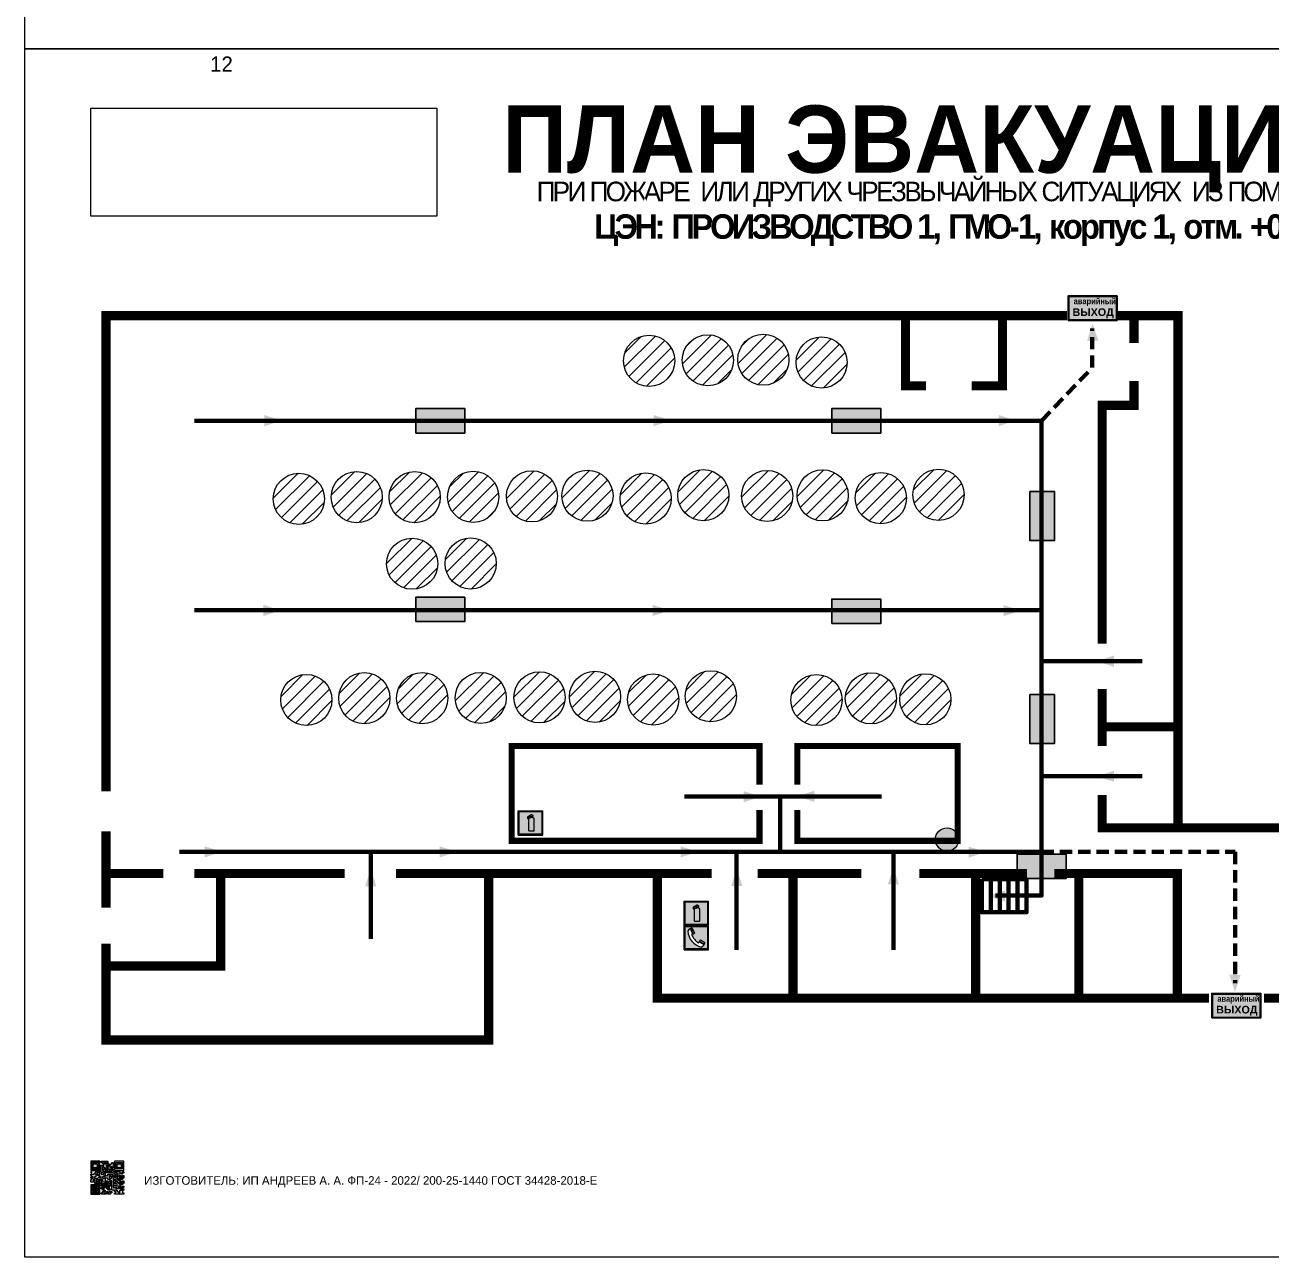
# Model space of a CAD drawing. Header units: millimetres. Extents: x 13810 to 67229, y 12374 to 21950.
# Drawn here: x 41318.5 to 41725.7, y 14154.9 to 14557.8 of the extents above; entities that cross this region are included whole.
import ezdxf

# ---------------------------------------------------------------- set-up
doc = ezdxf.new("R2010")
doc.units = ezdxf.units.MM
doc.linetypes.add('{ Wide Dash }', pattern=[12, 4, -2, 4, -2])
doc.layers.add('План_Штампы', color=7, linetype='Continuous')
doc.styles.add('обычный', font='arial.ttf')
picture_1 = doc.add_image_def('image1.jpg', size_in_pixel=(337, 105))

# ---------------------------------------------------------------- blocks, each defined once
blk = doc.blocks.new('A$C41C009D9')
at = {"true_color": 0xffffff}
blk.add_hatch(color=7, dxfattribs=at).paths.add_polyline_path([(0, 8), (-16, 8), (-16, 0), (0, 0)])
h = blk.add_hatch(color=126)
h.dxf.hatch_style = 1
h.paths.add_polyline_path([(-15.8, 7.8), (-15.8, 0.2), (-0.2, 0.2), (-0.2, 7.8)])
at = {"color": 126}
for points in [[(-16, 0), (0, 0), (0, 8), (-16, 8)], [(-16, 0), (0, 0), (0, 8), (-16, 8)], [(-15.8, 7.8), (-0.2, 7.8), (-0.2, 0.2), (-15.8, 0.2)]]:
    blk.add_lwpolyline(points, close=True, dxfattribs=at)
at = {"color": 7, "true_color": 0xffffff, "insert": (-15.8, 7.3), "char_height": 2.5, "width": 15.5999, "attachment_point": 1, "style": 'обычный'}
blk.add_mtext('\\pi1.6133;{\\fArial|b1|i0|c204|p34;\\H0.8x;\\W0.8;аварийный\\H1.25x;\\W1;\\P\\pi1.2327;ВЫХОД}', dxfattribs=at)
blk = doc.blocks.new('A$C7B4425F7')
at = {"true_color": 0xffffff}
blk.add_hatch(color=7, dxfattribs=at).paths.add_polyline_path([(0, 0), (-16, 0), (-16, -8), (0, -8)])
h = blk.add_hatch(color=126)
h.paths.add_polyline_path([(-0.2, -0.2), (-15.8, -0.2), (-15.8, -7.8), (-0.2, -7.8)])
h.paths.add_polyline_path([(-11.76, -2.03), (-11.76, -3.66), (-11.17, -3.66, -0.568275), (-11.17, -6.18), (-12.58, -6.18), (-12.58, -2.03)], flags=16)
h.paths.add_polyline_path([(-13.33, -4.12, -0.495768), (-13.59, -6.18), (-15.03, -6.18), (-15.03, -2.03), (-13.59, -2.03, -0.487973)], flags=16)
h.paths.add_polyline_path([(-10.25, -2.03), (-9.48, -2.03), (-9.48, -6.18), (-10.25, -6.18)], flags=16)
h.paths.add_polyline_path([(-13.84, -3.69), (-14.24, -3.69), (-14.24, -3.03), (-13.9, -3.03, -0.692621)], flags=0)
h.paths.add_polyline_path([(-9.15, -2.03), (-8.4, -2.03), (-8.04, -3.07), (-7.68, -2.03), (-6.93, -2.03), (-7.64, -4.1), (-6.93, -6.18), (-7.68, -6.18), (-8.04, -5.14), (-8.4, -6.18), (-9.15, -6.18), (-8.44, -4.1)], flags=16)
h.paths.add_polyline_path([(-11.76, -4.46), (-11.42, -4.46, -0.692621), (-11.36, -5.12), (-11.76, -5.12)], flags=0)
h.paths.add_polyline_path([(-13.9, -5.2), (-14.24, -5.2), (-14.24, -4.55), (-13.84, -4.55, -0.708038)], flags=0)
edge = h.paths.add_edge_path(flags=16)
edge.add_ellipse((-5.51, -4.08), major_axis=(0, 2.05), ratio=0.586184, start_angle=0, end_angle=360)
edge = h.paths.add_edge_path(flags=0)
edge.add_ellipse((-5.51, -4.08), major_axis=(0, 1.14), ratio=0.454828, start_angle=0, end_angle=360)
h.paths.add_polyline_path([(-4.13, -4.96, 0.377264), (-3.48, -4.52, 0.0555), (-3.16, -2.03), (-1.66, -2.03), (-1.66, -4.96), (-0.96, -4.96), (-0.96, -7.01), (-1.75, -7.01), (-1.75, -6.18), (-3.3, -6.18), (-3.3, -7.02), (-4.13, -7.02)], flags=16)
h.paths.add_polyline_path([(-2.73, -2.91), (-2.28, -2.91), (-2.28, -4.96), (-3.05, -4.96, 0.079136)], flags=0)
at = {"color": 126}
blk.add_lwpolyline([(-16, -8), (0, -8), (0, 0), (-16, 0)], close=True, dxfattribs=at)
blk = doc.blocks.new('A$C32E8229D')
at = {"true_color": 0xffffff}
blk.add_hatch(color=7, dxfattribs=at).paths.add_polyline_path([(0, 0), (0, -8), (16, -8), (16, 0)])
h = blk.add_hatch(color=126)
h.paths.add_polyline_path([(0.2, -0.2), (15.8, -0.2), (15.8, -7.8), (0.2, -7.8)])
h.paths.add_polyline_path([(13.49, -2.05), (12.08, -2.05), (11.37, -2.63, 0.162397), (11.29, -2.84), (11.29, -3.63), (10.35, -3.63), (10.35, -4.05), (11.68, -4.05), (11.68, -3.48), (12.26, -4.28), (11.29, -5.1), (11.29, -6.78), (11.85, -6.78), (11.85, -5.44), (12.8, -4.64), (12.8, -5.94), (14.46, -5.94), (14.46, -5.39), (13.45, -5.39), (13.45, -3.97), (12.46, -2.59), (13.15, -2.59), (13.69, -3.34), (14.18, -3)], flags=16)
h.paths.add_polyline_path([(10.74, -1.82, 1), (11.8, -1.82, 1)], flags=16)
h.paths.add_polyline_path([(9.39, -3.59), (5.99, -3.59), (6.56, -3.03), (5.91, -3.03), (5.1, -3.83), (5.91, -4.64), (6.56, -4.64), (5.99, -4.09), (9.39, -4.09)], flags=16)
h.paths.add_polyline_path([(4.29, -1.08), (1.72, -1.08), (1.72, -6.6), (4.29, -6.6)], flags=16)
at = {"color": 126}
blk.add_lwpolyline([(16, -8), (0, -8), (0, 0), (16, 0)], close=True, dxfattribs=at)
blk = doc.blocks.new('A$C456E1F9C')
at = {"lineweight": 5}
h = blk.add_hatch(color=242, dxfattribs=at)
h.paths.add_polyline_path([(0.51, -1.47), (0.51, -13.26), (12.29, -13.26), (12.29, -1.47)])
h.paths.add_polyline_path([(5.42, -4.95, -0.254479), (4.78, -5.4), (3.52, -2.53, -0.209735), (4.23, -2.4)], flags=16)
h.paths.add_polyline_path([(8.53, -8.6), (10.87, -10.17), (10.54, -10.76), (8.03, -9.13, -0.192251)], flags=16)
h.paths.add_polyline_path([(4.61, -5.49, 0.005518), (3.87, -5.72, 0.128647), (7.49, -10.01, 0.00809), (7.83, -9.33), (10.47, -10.97, -0.16736), (8.99, -12.25, -0.327862), (1.95, -3.95, -0.166952), (3.36, -2.62)], flags=16)
at = {"color": 242, "lineweight": 5}
for p, q in [((0, -13.77), (0, -0.97)), ((12.8, -0.97), (0, -0.97)), ((4.61, -5.49), (3.36, -2.62)), ((3.52, -2.53), (4.78, -5.4)), ((4.23, -2.4), (5.42, -4.95)), ((12.8, -13.77), (12.8, -0.97)), ((7.83, -9.33), (10.47, -10.97)), ((8.03, -9.13), (10.54, -10.76)), ((10.81, -10.12), (8.53, -8.6)), ((10.54, -10.76), (10.8, -10.3)), ((10.8, -10.3), (10.81, -10.12)), ((0, -13.77), (12.8, -13.77))]:
    blk.add_line(p, q, dxfattribs=at)
blk.add_lwpolyline([(0.51, -1.47), (12.29, -1.47), (12.29, -13.26), (0.51, -13.26)], close=True, dxfattribs=at)
for centre, radius, start, end in [((4.59, -5.34), 2.99, 114.28453, 152.19739), ((11.12, -3.31), 9.19, 183.99153, 256.60086), ((4.02, -3.27), 0.891, 76.32839, 123.70924), ((14.98, -39.1), 35.17, 107.14873, 108.41345), ((13.86, -0.94), 11.08, 205.55365, 234.87622), ((4.68, -4.59), 0.824, 276.9621, 334.07228), ((-13.31, 0.8), 23.44, 332.54871, 334.40268), ((8.94, -9.5), 0.989, 114.40924, 157.93883), ((7.87, -9.46), 3, 291.92908, 329.9329)]:
    blk.add_arc(centre, radius, start, end, dxfattribs=at)
blk = doc.blocks.new('A$C3AD82952')
at = {"true_color": 0xf5f5ff}
h = blk.add_hatch(color=7, dxfattribs=at)
h.dxf.hatch_style = 1
h.paths.add_polyline_path([(8.21, 8.73, 0.414214), (7.89, 9.05), (7.22, 9.05), (7.22, 9.92), (7.59, 9.92, 1), (7.57, 10.36), (7.22, 10.36), (7.22, 10.6), (6.43, 10.6), (6.43, 10.36), (6.01, 10.36), (4.74, 9.59), (4.74, 8.69), (4.98, 8.73), (4.98, 9.26), (6.12, 9.91), (6.43, 9.91), (6.43, 9.05), (5.76, 9.05, 0.414214), (5.44, 8.73), (5.44, 2.2), (8.21, 2.2)], flags=0)
h.paths.add_polyline_path([(12.8, 12.8), (0, 12.8), (0, 0), (12.8, 0)])
h.paths.add_polyline_path([(0.51, 12.29), (12.29, 12.29), (12.29, 0.51), (0.51, 0.51)], flags=16)
h.paths.add_polyline_path([(4.74, 9.59), (6.01, 10.36), (6.43, 10.36), (6.43, 10.6), (7.22, 10.6), (7.22, 10.36), (7.59, 10.36, -0.94586), (7.59, 9.92), (7.22, 9.92), (7.22, 9.05), (7.89, 9.05, -0.414214), (8.21, 8.73), (8.21, 2.2), (5.44, 2.2), (5.44, 8.73, -0.414214), (5.76, 9.05), (6.43, 9.05), (6.43, 9.91), (6.12, 9.91), (4.98, 9.26), (4.98, 8.73), (4.74, 8.69)], flags=0)
h = blk.add_hatch(color=242)
h.dxf.hatch_style = 1
h.paths.add_polyline_path([(12.29, 12.29), (0.51, 12.29), (0.51, 0.51), (12.29, 0.51)])
h.paths.add_polyline_path([(4.74, 8.69), (4.74, 9.59), (6.01, 10.36), (6.43, 10.36), (6.43, 10.6), (7.22, 10.6), (7.22, 10.36), (7.59, 10.36, -0.94586), (7.59, 9.92), (7.22, 9.92), (7.22, 9.05), (7.89, 9.05, -0.414214), (8.21, 8.73), (8.21, 2.2), (5.44, 2.2), (5.44, 8.73, -0.414214), (5.76, 9.05), (6.43, 9.05), (6.43, 9.91), (6.12, 9.91), (4.98, 9.26), (4.98, 8.73)], flags=16)
h = blk.add_hatch(color=7, dxfattribs=at)
h.dxf.hatch_style = 1
h.paths.add_polyline_path([(8.21, 8.73, 0.414214), (7.89, 9.05), (7.22, 9.05), (7.22, 9.92), (7.59, 9.92, 1), (7.57, 10.36), (7.22, 10.36), (7.22, 10.6), (6.43, 10.6), (6.43, 10.36), (6.01, 10.36), (4.74, 9.59), (4.74, 8.69), (4.98, 8.73), (4.98, 9.26), (6.12, 9.91), (6.43, 9.91), (6.43, 9.05), (5.76, 9.05, 0.414214), (5.44, 8.73), (5.44, 2.2), (8.21, 2.2)])
at = {"color": 242, "lineweight": 5}
for p, q in [((0, 0), (0, 12.8)), ((0, 12.8), (12.8, 12.8)), ((6.01, 10.36), (4.74, 9.59)), ((4.74, 9.59), (4.74, 8.69)), ((4.74, 8.69), (4.98, 8.73)), ((4.98, 9.26), (6.12, 9.91)), ((4.98, 8.73), (4.98, 9.26)), ((5.44, 2.2), (5.44, 8.73)), ((5.76, 9.05), (6.43, 9.05)), ((6.01, 10.36), (6.43, 10.36)), ((6.12, 9.91), (6.43, 9.91)), ((7.22, 10.6), (6.43, 10.6)), ((6.43, 10.6), (6.43, 10.36)), ((6.43, 9.91), (6.43, 9.05)), ((7.22, 10.36), (7.22, 10.6)), ((7.59, 10.36), (7.22, 10.36)), ((7.22, 9.05), (7.22, 9.92)), ((7.59, 9.92), (7.22, 9.92)), ((7.89, 9.05), (7.22, 9.05)), ((8.21, 2.2), (8.21, 8.73)), ((12.8, 0), (12.8, 12.8)), ((0, 0), (12.8, 0)), ((5.44, 2.2), (8.21, 2.2))]:
    blk.add_line(p, q, dxfattribs=at)
blk.add_lwpolyline([(0.51, 12.29), (12.29, 12.29), (12.29, 0.51), (0.51, 0.51)], close=True, dxfattribs=at)
for centre, radius, start, end in [((5.76, 8.73), 0.32, 90, 180), ((7.58, 10.14), 0.223, 273.18746, 86.81254), ((7.89, 8.73), 0.32, 0, 90)]:
    blk.add_arc(centre, radius, start, end, dxfattribs=at)
blk = doc.blocks.new('QR')
at = {"lineweight": 0}
h = blk.add_hatch(color=256, dxfattribs=at)
h.dxf.hatch_style = 1
h.paths.add_polyline_path([(9241.16, 2687.38), (9242.01, 2687.38), (9242.01, 2687.83), (9241.59, 2687.83), (9241.59, 2688.68), (9239.45, 2688.68), (9239.45, 2688.25), (9239.86, 2688.25), (9239.86, 2687.83), (9240.29, 2687.83), (9240.29, 2688.25), (9241.16, 2688.25), (9241.16, 2687.83), (9240.29, 2687.83), (9240.29, 2687.38), (9239.45, 2687.38), (9239.45, 2685.22), (9238.57, 2685.22), (9238.57, 2684.8), (9239.02, 2684.8), (9239.02, 2684.37), (9238.13, 2684.37), (9238.13, 2683.92), (9239.02, 2683.92), (9239.02, 2683.5), (9239.44, 2683.5), (9239.44, 2682.64), (9239.87, 2682.64), (9239.87, 2682.18), (9239.44, 2682.18), (9239.44, 2682.64), (9238.13, 2682.64), (9238.13, 2681.76), (9237.71, 2681.76), (9237.71, 2682.64), (9238.13, 2682.64), (9238.13, 2683.07), (9237.27, 2683.07), (9237.27, 2683.51), (9237.71, 2683.51), (9237.71, 2684.37), (9238.13, 2684.37), (9238.13, 2685.22), (9237.71, 2685.22), (9237.71, 2684.8), (9237.28, 2684.8), (9237.28, 2684.38), (9235.98, 2684.38), (9235.98, 2683.92), (9236.4, 2683.92), (9236.4, 2683.49), (9236.84, 2683.49), (9236.84, 2683.07), (9236.4, 2683.07), (9236.4, 2682.64), (9235.98, 2682.64), (9235.98, 2681.76), (9237.29, 2681.76), (9237.29, 2681.33), (9239.43, 2681.33), (9239.43, 2681.76), (9240.74, 2681.76), (9240.74, 2683.05), (9239.87, 2683.05), (9239.87, 2683.5), (9240.29, 2683.5), (9240.29, 2683.91), (9240.74, 2683.91), (9240.74, 2684.81), (9240.29, 2684.81), (9240.29, 2684.79), (9240.29, 2684.37), (9239.45, 2684.37), (9239.45, 2684.8), (9239.87, 2684.8), (9239.87, 2685.21), (9240.74, 2685.21), (9240.74, 2686.1), (9240.29, 2686.1), (9240.29, 2685.64), (9239.86, 2685.64), (9239.86, 2686.95), (9240.29, 2686.95), (9240.29, 2686.52), (9240.74, 2686.52), (9240.74, 2686.1), (9241.16, 2686.1), (9241.16, 2686.53), (9241.59, 2686.53), (9241.59, 2686.1), (9242.02, 2686.1), (9242.02, 2685.21), (9241.59, 2685.21), (9241.59, 2686.1), (9241.16, 2686.1), (9241.16, 2685.21), (9240.74, 2685.21), (9240.74, 2684.81), (9242.89, 2684.81), (9242.89, 2685.22), (9242.47, 2685.22), (9242.47, 2686.11), (9242.89, 2686.11), (9242.89, 2686.52), (9242.46, 2686.52), (9242.46, 2686.95), (9242.89, 2686.95), (9242.89, 2686.52), (9243.32, 2686.52), (9243.32, 2688.26), (9242.9, 2688.26), (9242.9, 2687.83), (9242.47, 2687.83), (9242.47, 2687.38), (9242.01, 2687.38), (9242.01, 2686.94), (9241.16, 2686.94)])
h.paths.add_polyline_path([(9239.02, 2682.18), (9239.02, 2681.76), (9238.54, 2681.76), (9238.54, 2682.18)], flags=16)
h.paths.add_polyline_path([(9237.27, 2682.65), (9237.27, 2682.19), (9236.83, 2682.19), (9236.83, 2682.65)], flags=16)
h = blk.add_hatch(color=256, dxfattribs=at)
h.dxf.hatch_style = 1
h.paths.add_polyline_path([(9238.15, 2687.83), (9236.83, 2687.83), (9236.83, 2686.52), (9238.15, 2686.52)], flags=0)
h.paths.add_polyline_path([(9239.01, 2685.65), (9239.01, 2688.68), (9235.98, 2688.68), (9235.98, 2685.65)])
h.paths.add_polyline_path([(9236.41, 2686.1), (9236.41, 2688.26), (9238.56, 2688.26), (9238.56, 2686.1)], flags=16)
h.paths.add_polyline_path([(9236.83, 2686.52), (9236.83, 2687.83), (9238.15, 2687.83), (9238.15, 2686.52)], flags=0)
h = blk.add_hatch(color=256, dxfattribs=at)
h.dxf.hatch_style = 1
h.paths.add_polyline_path([(9238.15, 2686.52), (9238.15, 2687.83), (9236.83, 2687.83), (9236.83, 2686.52)])
h.paths.add_polyline_path([(9245.91, 2686.52), (9245.91, 2687.83), (9244.59, 2687.83), (9244.59, 2686.52)], flags=0)
h.paths.add_polyline_path([(9246.77, 2685.65), (9246.77, 2688.68), (9243.74, 2688.68), (9243.74, 2685.65)])
h.paths.add_polyline_path([(9244.17, 2686.1), (9244.17, 2688.26), (9246.32, 2688.26), (9246.32, 2686.1)], flags=16)
h.paths.add_polyline_path([(9244.59, 2686.52), (9244.59, 2687.83), (9245.91, 2687.83), (9245.91, 2686.52)], flags=0)
h = blk.add_hatch(color=256, dxfattribs=at)
h.dxf.hatch_style = 1
h.paths.add_polyline_path([(9240.75, 2681.76), (9240.75, 2681.35), (9241.17, 2681.35), (9241.17, 2681.76)])
h.paths.add_polyline_path([(9241.6, 2682.18), (9241.17, 2682.18), (9241.17, 2681.76), (9241.6, 2681.76)])
h.paths.add_polyline_path([(9242.47, 2681.34), (9242.47, 2682.19), (9242.02, 2682.19), (9242.02, 2681.76), (9241.6, 2681.76), (9241.6, 2681.34)])
h.paths.add_polyline_path([(9239.87, 2678.3), (9239.44, 2678.3), (9239.44, 2677.89), (9241.17, 2677.89), (9241.17, 2678.3), (9240.28, 2678.3), (9240.28, 2678.73), (9239.87, 2678.73)])
h.paths.add_polyline_path([(9240.75, 2678.73), (9240.75, 2679.19), (9240.28, 2679.19), (9240.28, 2678.73)])
h.paths.add_polyline_path([(9241.6, 2678.73), (9241.17, 2678.73), (9241.17, 2678.3), (9241.6, 2678.3)])
h.paths.add_polyline_path([(9242.02, 2678.3), (9241.6, 2678.3), (9241.6, 2677.89), (9242.48, 2677.89), (9242.48, 2678.31), (9242.9, 2678.31), (9242.9, 2678.73), (9242.02, 2678.73)])
h.paths.add_polyline_path([(9246.36, 2684.37), (9246.36, 2684.79), (9245.93, 2684.79), (9245.93, 2684.37)])
h.paths.add_polyline_path([(9246.78, 2685.2), (9246.36, 2685.2), (9246.36, 2684.79), (9246.78, 2684.79)])
h.paths.add_polyline_path([(9245.91, 2687.83), (9244.59, 2687.83), (9244.59, 2686.52), (9245.91, 2686.52)])
h = blk.add_hatch(color=256, dxfattribs=at)
h.dxf.hatch_style = 1
h.paths.add_polyline_path([(9243.32, 2686.11), (9242.89, 2686.11), (9242.89, 2685.64), (9243.32, 2685.64)])
h.paths.add_polyline_path([(9239.02, 2683.07), (9239.02, 2683.5), (9238.56, 2683.5), (9238.56, 2683.07)])
h.paths.add_polyline_path([(9236.4, 2684.8), (9236.4, 2685.22), (9235.98, 2685.22), (9235.98, 2684.8)])
h.paths.add_polyline_path([(9236.4, 2683.07), (9236.4, 2683.49), (9235.98, 2683.49), (9235.98, 2683.07)])
h = blk.add_hatch(color=256, dxfattribs=at)
h.dxf.hatch_style = 1
h.paths.add_polyline_path([(9243.32, 2682.64), (9243.32, 2683.07), (9244.62, 2683.07), (9244.62, 2684.37), (9243.74, 2684.37), (9243.74, 2684.8), (9244.62, 2684.8), (9244.62, 2684.37), (9245.48, 2684.37), (9245.48, 2685.22), (9243.32, 2685.22), (9243.32, 2683.5), (9242.89, 2683.5), (9242.89, 2683.06), (9242.01, 2683.06), (9242.01, 2683.91), (9242.47, 2683.91), (9242.47, 2683.5), (9242.89, 2683.5), (9242.89, 2684.38), (9241.59, 2684.38), (9241.59, 2683.91), (9240.74, 2683.91), (9240.74, 2683.05), (9241.59, 2683.05), (9241.59, 2682.64), (9242.47, 2682.64), (9242.47, 2682.19), (9242.91, 2682.19), (9242.91, 2681.34), (9242.48, 2681.34), (9242.48, 2680.91), (9242.91, 2680.91), (9242.91, 2679.17), (9243.75, 2679.17), (9243.75, 2678.73), (9244.2, 2678.73), (9244.2, 2678.3), (9243.75, 2678.3), (9243.75, 2677.88), (9246.78, 2677.88), (9246.78, 2678.3), (9246.35, 2678.3), (9246.35, 2679.19), (9245.48, 2679.19), (9245.48, 2678.31), (9245.05, 2678.31), (9245.05, 2678.73), (9244.62, 2678.73), (9244.62, 2679.19), (9244.2, 2679.19), (9244.2, 2679.61), (9245.05, 2679.61), (9245.05, 2680.46), (9245.48, 2680.46), (9245.48, 2681.34), (9245.04, 2681.34), (9245.04, 2681.76), (9244.63, 2681.76), (9244.63, 2682.19), (9244.21, 2682.19), (9244.21, 2681.76), (9243.32, 2681.76), (9243.32, 2682.19), (9244.21, 2682.19), (9244.21, 2682.64)])
h.paths.add_polyline_path([(9243.75, 2683.49), (9243.75, 2683.92), (9244.21, 2683.92), (9244.21, 2683.49)], flags=16)
h.paths.add_polyline_path([(9243.32, 2681.34), (9244.63, 2681.34), (9244.63, 2680.04), (9243.32, 2680.04)], flags=16)
h.paths.add_polyline_path([(9243.76, 2680.89), (9244.18, 2680.89), (9244.18, 2680.48), (9243.76, 2680.48)], flags=0)
h = blk.add_hatch(color=256, dxfattribs=at)
h.dxf.hatch_style = 1
h.paths.add_polyline_path([(9246.36, 2683.07), (9246.78, 2683.07), (9246.78, 2683.92), (9246.36, 2683.92), (9246.36, 2683.49), (9245.92, 2683.49), (9245.92, 2683.92), (9245.06, 2683.92), (9245.06, 2683.49), (9245.48, 2683.49), (9245.48, 2683.07), (9244.62, 2683.07), (9244.62, 2682.65), (9245.05, 2682.65), (9245.05, 2682.18), (9245.48, 2682.18), (9245.48, 2682.65), (9246.36, 2682.65)])
h.paths.add_polyline_path([(9246.78, 2682.18), (9246.36, 2682.18), (9246.36, 2681.75), (9245.92, 2681.75), (9245.92, 2682.18), (9245.48, 2682.18), (9245.48, 2681.34), (9245.48, 2681.34), (9245.94, 2681.34), (9245.94, 2680.91), (9246.36, 2680.91), (9246.36, 2681.34), (9246.78, 2681.34)])
h = blk.add_hatch(color=256, dxfattribs=at)
h.dxf.hatch_style = 1
h.paths.add_polyline_path([(9235.98, 2680.9), (9235.98, 2677.86), (9239.02, 2677.86), (9239.02, 2680.9)])
h.paths.add_polyline_path([(9238.57, 2680.48), (9238.57, 2678.32), (9236.41, 2678.32), (9236.41, 2680.48)], flags=16)
h.paths.add_polyline_path([(9238.15, 2680.05), (9238.15, 2678.74), (9236.83, 2678.74), (9236.83, 2680.05)], flags=0)
h = blk.add_hatch(color=256, dxfattribs=at)
h.dxf.hatch_style = 1
h.paths.add_polyline_path([(9238.15, 2680.05), (9236.83, 2680.05), (9236.83, 2678.74), (9238.15, 2678.74)])
h = blk.add_hatch(color=256, dxfattribs=at)
h.dxf.hatch_style = 1
h.paths.add_polyline_path([(9242.02, 2680.46), (9242.48, 2680.46), (9242.48, 2680.91), (9241.58, 2680.91), (9241.58, 2681.35), (9241.17, 2681.35), (9241.17, 2680.91), (9240.75, 2680.91), (9240.75, 2681.33), (9239.43, 2681.33), (9239.43, 2680.46), (9239.86, 2680.46), (9239.86, 2680.92), (9240.3, 2680.92), (9240.3, 2680.46), (9239.86, 2680.46), (9239.86, 2680.04), (9239.44, 2680.04), (9239.44, 2679.62), (9239.86, 2679.62), (9239.86, 2679.19), (9240.29, 2679.19), (9240.29, 2680.03), (9241.18, 2680.03), (9241.18, 2680.47), (9241.6, 2680.47), (9241.6, 2680.03), (9241.18, 2680.03), (9241.18, 2679.61), (9241.6, 2679.61), (9241.6, 2679.19), (9242.47, 2679.19), (9242.47, 2679.6), (9242.02, 2679.6)])
h = blk.add_hatch(color=256, dxfattribs=at)
h.dxf.hatch_style = 1
h.paths.add_polyline_path([(9244.18, 2680.48), (9244.18, 2680.89), (9243.76, 2680.89), (9243.76, 2680.48)])
h = blk.add_hatch(color=256, dxfattribs=at)
h.dxf.hatch_style = 1
h.paths.add_polyline_path([(9245.93, 2680.04), (9245.93, 2680.46), (9245.48, 2680.46), (9245.48, 2679.62), (9246.35, 2679.62), (9246.35, 2680.04)])
h.paths.add_polyline_path([(9246.78, 2680.04), (9246.78, 2680.46), (9246.35, 2680.46), (9246.35, 2680.04)])
h.paths.add_polyline_path([(9246.78, 2679.18), (9246.78, 2679.62), (9246.35, 2679.62), (9246.35, 2679.18)])
for points in [[(9237.71, 2685.22), (9238.13, 2685.22), (9238.13, 2684.37), (9237.71, 2684.37), (9237.71, 2683.51), (9237.27, 2683.51), (9237.27, 2683.07), (9238.13, 2683.07), (9238.13, 2682.64), (9237.71, 2682.64), (9237.71, 2681.76), (9238.13, 2681.76), (9238.13, 2682.64), (9239.44, 2682.64), (9239.44, 2683.5), (9239.02, 2683.5), (9239.02, 2683.07), (9238.56, 2683.07), (9238.56, 2683.5), (9239.02, 2683.5), (9239.02, 2683.92), (9238.13, 2683.92), (9238.13, 2684.37), (9239.02, 2684.37), (9239.02, 2684.8), (9238.57, 2684.8), (9238.57, 2685.22), (9239.45, 2685.22), (9239.45, 2687.38), (9240.29, 2687.38), (9240.29, 2687.83), (9239.86, 2687.83), (9239.86, 2688.25), (9239.45, 2688.25), (9239.45, 2688.68), (9241.59, 2688.68), (9241.59, 2687.83), (9242.01, 2687.83), (9242.01, 2687.38), (9242.47, 2687.38), (9242.47, 2687.83), (9242.9, 2687.83), (9242.9, 2688.26), (9243.32, 2688.26), (9243.32, 2686.52), (9242.89, 2686.52), (9242.89, 2686.11), (9243.32, 2686.11), (9243.32, 2685.64), (9242.89, 2685.64), (9242.89, 2686.11), (9242.47, 2686.11), (9242.47, 2685.22), (9242.89, 2685.22), (9242.89, 2684.81), (9240.74, 2684.81), (9240.74, 2683.91), (9241.59, 2683.91), (9241.59, 2684.38), (9242.89, 2684.38), (9242.89, 2683.5), (9242.47, 2683.5), (9242.47, 2683.91), (9242.01, 2683.91), (9242.01, 2683.06), (9242.89, 2683.06), (9242.89, 2683.5), (9243.32, 2683.5), (9243.32, 2685.22), (9245.48, 2685.22), (9245.48, 2684.37), (9244.62, 2684.37), (9244.62, 2683.07), (9245.48, 2683.07), (9245.48, 2683.49), (9245.06, 2683.49), (9245.06, 2683.92), (9245.92, 2683.92), (9245.92, 2683.49), (9246.36, 2683.49), (9246.36, 2683.92), (9246.78, 2683.92), (9246.78, 2683.07), (9246.36, 2683.07), (9246.36, 2682.65), (9245.48, 2682.65), (9245.48, 2682.18), (9245.92, 2682.18), (9245.92, 2681.75), (9246.36, 2681.75), (9246.36, 2682.18), (9246.78, 2682.18), (9246.78, 2681.34), (9246.36, 2681.34), (9246.36, 2680.91), (9245.94, 2680.91), (9245.94, 2681.34), (9245.48, 2681.34), (9245.48, 2680.46), (9245.93, 2680.46), (9245.93, 2680.04), (9246.35, 2680.04), (9246.35, 2680.46), (9246.78, 2680.46), (9246.78, 2680.04), (9246.78, 2680.04), (9246.35, 2680.04), (9246.35, 2679.62), (9246.78, 2679.62), (9246.78, 2679.18), (9246.35, 2679.18), (9246.35, 2678.3), (9246.78, 2678.3), (9246.78, 2677.88), (9243.75, 2677.88), (9243.75, 2678.3), (9244.2, 2678.3), (9244.2, 2678.73), (9243.75, 2678.73), (9243.75, 2679.17), (9242.91, 2679.17), (9242.91, 2680.91), (9242.48, 2680.91), (9242.48, 2680.46), (9242.02, 2680.46), (9242.02, 2679.6), (9242.47, 2679.6), (9242.47, 2679.19), (9241.6, 2679.19), (9241.6, 2679.61), (9241.18, 2679.61), (9241.18, 2680.03), (9240.29, 2680.03), (9240.29, 2679.19), (9240.75, 2679.19), (9240.75, 2678.73), (9240.28, 2678.73), (9240.28, 2678.3), (9241.17, 2678.3), (9241.17, 2678.73), (9241.6, 2678.73), (9241.6, 2678.3), (9242.02, 2678.3), (9242.02, 2678.73), (9242.9, 2678.73), (9242.9, 2678.31), (9242.48, 2678.31), (9242.48, 2677.89), (9241.6, 2677.89), (9241.6, 2678.3), (9241.17, 2678.3), (9241.17, 2677.89), (9239.44, 2677.89), (9239.44, 2678.3), (9239.87, 2678.3), (9239.87, 2678.73), (9240.28, 2678.73), (9240.28, 2679.19), (9240.29, 2679.19), (9239.86, 2679.19), (9239.86, 2679.62), (9239.44, 2679.62), (9239.44, 2680.04), (9239.86, 2680.04), (9239.86, 2680.46), (9239.43, 2680.46), (9239.43, 2681.33), (9237.29, 2681.33), (9237.29, 2681.76), (9235.98, 2681.76), (9235.98, 2682.64), (9236.4, 2682.64), (9236.4, 2683.07), (9235.98, 2683.07), (9235.98, 2683.49), (9236.4, 2683.49), (9236.4, 2683.92), (9235.98, 2683.92), (9235.98, 2684.38), (9237.28, 2684.38), (9237.28, 2684.8), (9237.71, 2684.8), (9237.71, 2685.22), (9237.92, 2685.22)], [(9240.74, 2685.21), (9239.87, 2685.21), (9239.87, 2684.8), (9239.45, 2684.8), (9239.45, 2684.37), (9240.29, 2684.37), (9240.29, 2684.79), (9240.29, 2684.81), (9240.74, 2684.81), (9240.74, 2685.21), (9239.87, 2685.21)], [(9240.74, 2686.1), (9240.74, 2686.52), (9240.29, 2686.52), (9240.29, 2686.95), (9239.86, 2686.95), (9239.86, 2685.64), (9240.29, 2685.64), (9240.29, 2686.1), (9240.74, 2686.1), (9240.74, 2686.52)], [(9240.74, 2683.91), (9240.29, 2683.91), (9240.29, 2683.5), (9239.87, 2683.5), (9239.87, 2683.05), (9240.74, 2683.05), (9240.74, 2683.91)], [(9244.62, 2684.37), (9244.62, 2684.8), (9243.74, 2684.8), (9243.74, 2684.37), (9244.62, 2684.37)], [(9240.74, 2683.05), (9240.74, 2681.76), (9239.43, 2681.76), (9239.43, 2681.33), (9240.75, 2681.33), (9240.75, 2681.35), (9240.75, 2680.91), (9241.17, 2680.91), (9241.17, 2681.35), (9241.58, 2681.35), (9241.58, 2680.91), (9242.48, 2680.91), (9242.48, 2681.34), (9242.91, 2681.34), (9242.91, 2682.19), (9242.47, 2682.19), (9242.47, 2682.64), (9241.59, 2682.64), (9241.59, 2683.05), (9240.74, 2683.05)], [(9239.86, 2680.46), (9239.86, 2680.92), (9240.3, 2680.92), (9240.3, 2680.46), (9239.86, 2680.46)], [(9241.6, 2681.76), (9242.02, 2681.76), (9242.02, 2682.19), (9242.47, 2682.19), (9242.47, 2681.34), (9241.6, 2681.34), (9241.6, 2681.76)], [(9244.62, 2683.07), (9243.32, 2683.07), (9243.32, 2682.64), (9244.21, 2682.64), (9244.21, 2682.19), (9243.32, 2682.19), (9243.32, 2681.76), (9244.21, 2681.76), (9244.21, 2682.19), (9244.63, 2682.19), (9244.63, 2681.76), (9245.04, 2681.76), (9245.04, 2681.34), (9245.48, 2681.34)], [(9245.48, 2680.46), (9245.05, 2680.46), (9245.05, 2679.61), (9244.2, 2679.61), (9244.2, 2679.19), (9244.62, 2679.19), (9244.62, 2678.73), (9245.05, 2678.73), (9245.05, 2678.31), (9245.48, 2678.31), (9245.48, 2679.19), (9246.35, 2679.19), (9246.35, 2679.07)], [(9245.48, 2682.18), (9245.05, 2682.18), (9245.05, 2682.65), (9244.62, 2682.65), (9244.62, 2683.07)], [(9245.48, 2682.18), (9245.48, 2681.34)], [(9246.35, 2679.62), (9245.48, 2679.62), (9245.48, 2680.46)], [(9245.48, 2680.46), (9245.48, 2679.62), (9246.35, 2679.62), (9246.35, 2680.04), (9245.93, 2680.04), (9245.93, 2680.46), (9245.48, 2680.46), (9245.48, 2679.62)], [(9246.35, 2679.62), (9246.35, 2679.18)]]:
    blk.add_lwpolyline(points, dxfattribs=at)
for points in [[(9235.98, 2685.65), (9239.01, 2685.65), (9239.01, 2688.68), (9235.98, 2688.68)], [(9236.41, 2688.26), (9238.56, 2688.26), (9238.56, 2686.1), (9236.41, 2686.1)], [(9236.83, 2687.83), (9238.15, 2687.83), (9238.15, 2686.52), (9236.83, 2686.52)], [(9240.29, 2687.83), (9241.16, 2687.83), (9241.16, 2688.25), (9240.29, 2688.25)], [(9240.29, 2688.25), (9241.16, 2688.25), (9241.16, 2687.83), (9240.29, 2687.83)], [(9243.74, 2685.65), (9246.77, 2685.65), (9246.77, 2688.68), (9243.74, 2688.68)], [(9244.17, 2688.26), (9246.32, 2688.26), (9246.32, 2686.1), (9244.17, 2686.1)], [(9244.59, 2687.83), (9245.91, 2687.83), (9245.91, 2686.52), (9244.59, 2686.52)], [(9235.98, 2684.8), (9236.4, 2684.8), (9236.4, 2685.22), (9235.98, 2685.22)], [(9241.16, 2686.1), (9240.74, 2686.1), (9240.74, 2685.21), (9241.16, 2685.21)], [(9242.01, 2687.38), (9241.16, 2687.38), (9241.16, 2686.94), (9242.01, 2686.94)], [(9241.16, 2687.38), (9242.01, 2687.38), (9242.01, 2686.94), (9241.16, 2686.94)], [(9241.16, 2686.53), (9241.59, 2686.53), (9241.59, 2686.1), (9241.16, 2686.1)], [(9241.59, 2686.1), (9242.02, 2686.1), (9242.02, 2685.21), (9241.59, 2685.21)], [(9242.89, 2686.52), (9242.46, 2686.52), (9242.46, 2686.95), (9242.89, 2686.95)], [(9243.75, 2683.92), (9244.21, 2683.92), (9244.21, 2683.49), (9243.75, 2683.49)], [(9245.93, 2684.79), (9246.36, 2684.79), (9246.36, 2684.37), (9245.93, 2684.37)], [(9246.36, 2685.2), (9246.78, 2685.2), (9246.78, 2684.79), (9246.36, 2684.79)], [(9235.98, 2677.86), (9239.02, 2677.86), (9239.02, 2680.9), (9235.98, 2680.9)], [(9236.4, 2683.07), (9236.84, 2683.07), (9236.84, 2683.49), (9236.4, 2683.49)], [(9236.41, 2680.48), (9238.57, 2680.48), (9238.57, 2678.32), (9236.41, 2678.32)], [(9236.83, 2682.19), (9237.27, 2682.19), (9237.27, 2682.65), (9236.83, 2682.65)], [(9236.83, 2680.05), (9238.15, 2680.05), (9238.15, 2678.74), (9236.83, 2678.74)], [(9238.54, 2682.18), (9239.02, 2682.18), (9239.02, 2681.76), (9238.54, 2681.76)], [(9239.44, 2682.64), (9239.87, 2682.64), (9239.87, 2682.18), (9239.44, 2682.18)], [(9240.75, 2681.76), (9241.17, 2681.76), (9241.17, 2681.35), (9240.75, 2681.35)], [(9241.17, 2682.18), (9241.6, 2682.18), (9241.6, 2681.76), (9241.17, 2681.76)], [(9241.18, 2680.03), (9241.6, 2680.03), (9241.6, 2680.47), (9241.18, 2680.47)], [(9243.32, 2680.04), (9244.63, 2680.04), (9244.63, 2681.34), (9243.32, 2681.34)], [(9243.76, 2680.89), (9244.18, 2680.89), (9244.18, 2680.48), (9243.76, 2680.48)]]:
    blk.add_lwpolyline(points, close=True, dxfattribs=at)
blk = doc.blocks.new('A$C7B8C2D5B')
at = {"lineweight": 0}
h = blk.add_hatch(color=5, dxfattribs=at)
h.dxf.hatch_style = 1
h.paths.add_polyline_path([(1.4, -3.02, 1), (-2.11, -3.02, 1)])
at = {"color": 5, "lineweight": 0}
blk.add_circle((-0.36, -3.02), 1.75, dxfattribs=at)

msp = doc.modelspace()

# ---------------------------------------------------------------- hatches: boundary and pattern name
at = {"lineweight": 0}
h = msp.add_hatch(dxfattribs=at)
h.set_pattern_fill('ANSI31', color=256)
h.set_pattern_definition([(45, (13002.9087, 13153.6108), (-2.24506403, 2.24506403), [])])
h.paths.add_polyline_path([(41530.79, 14447.95, 1), (41514.07, 14447.95, 1)])
h.paths.add_polyline_path([(41549.99, 14448.13, 1), (41533.27, 14448.13, 1)])
h.paths.add_polyline_path([(41551.4, 14448.3, 1), (41568.12, 14448.3, 1)])
h.paths.add_polyline_path([(41587.14, 14447.41, 1), (41570.43, 14447.41, 1)])
h.paths.add_polyline_path([(41416.32, 14402.81, 1), (41399.61, 14402.81, 1)])
h.paths.add_polyline_path([(41435.25, 14403.38, 1), (41418.53, 14403.38, 1)])
h.paths.add_polyline_path([(41454.18, 14403.38, 1), (41437.46, 14403.38, 1)])
h.paths.add_polyline_path([(41456.58, 14403.47, 1), (41473.3, 14403.47, 1)])
h.paths.add_polyline_path([(41492.5, 14403.65, 1), (41475.79, 14403.65, 1)])
h.paths.add_polyline_path([(41510.63, 14403.83, 1), (41493.91, 14403.83, 1)])
h.paths.add_polyline_path([(41529.65, 14402.93, 1), (41512.94, 14402.93, 1)])
h.paths.add_polyline_path([(41548.5, 14404.01, 1), (41531.78, 14404.01, 1)])
h.paths.add_polyline_path([(41569.36, 14403.78, 1), (41552.65, 14403.78, 1)])
h.paths.add_polyline_path([(41587.49, 14403.96, 1), (41570.77, 14403.96, 1)])
h.paths.add_polyline_path([(41606.51, 14403.06, 1), (41589.8, 14403.06, 1)])
h.paths.add_polyline_path([(41625.36, 14404.14, 1), (41608.64, 14404.14, 1)])
h.paths.add_polyline_path([(41453.35, 14381.61, 1), (41436.63, 14381.61, 1)])
h.paths.add_polyline_path([(41472.47, 14381.7, 1), (41455.75, 14381.7, 1)])
h.paths.add_polyline_path([(41418.79, 14337.08, 1), (41402.08, 14337.08, 1)])
h.paths.add_polyline_path([(41437.72, 14337.65, 1), (41421, 14337.65, 1)])
h.paths.add_polyline_path([(41456.64, 14337.65, 1), (41439.93, 14337.65, 1)])
h.paths.add_polyline_path([(41459.05, 14337.74, 1), (41475.77, 14337.74, 1)])
h.paths.add_polyline_path([(41478.25, 14337.92, 1), (41494.97, 14337.92, 1)])
h.paths.add_polyline_path([(41513.1, 14338.1, 1), (41496.38, 14338.1, 1)])
h.paths.add_polyline_path([(41515.41, 14337.2, 1), (41532.12, 14337.2, 1)])
h.paths.add_polyline_path([(41550.97, 14338.28, 1), (41534.25, 14338.28, 1)])
h.paths.add_polyline_path([(41568.76, 14337.04, 1), (41585.48, 14337.04, 1)])
h.paths.add_polyline_path([(41603.27, 14337.6, 1), (41586.55, 14337.6, 1)])
h.paths.add_polyline_path([(41621.06, 14337.26, 1), (41604.34, 14337.26, 1)])

# ---------------------------------------------------------------- linework, layer by layer
at = {"color": 126, "lineweight": 0, "true_color": 0x008754}
for points in [[(41318.46, 14944.93), (41918.46, 14944.93), (41918.46, 14549.93), (41318.46, 14549.93)], [(41318.46, 14944.93), (41918.46, 14944.93), (41918.46, 14549.93), (41318.46, 14549.93)], [(41318.46, 14944.93), (41918.46, 14944.93), (41918.46, 14549.93), (41318.46, 14549.93)], [(41318.46, 14944.93), (41918.46, 14944.93), (41918.46, 14549.93), (41318.46, 14549.93)], [(41318.46, 14549.93), (41918.46, 14549.93), (41918.46, 14154.93), (41318.46, 14154.93)], [(41318.46, 14549.93), (41918.46, 14549.93), (41918.46, 14154.93), (41318.46, 14154.93)], [(41318.46, 14549.93), (41918.46, 14549.93), (41918.46, 14154.93), (41318.46, 14154.93)], [(41318.46, 14549.93), (41918.46, 14549.93), (41918.46, 14154.93), (41318.46, 14154.93)]]:
    msp.add_lwpolyline(points, close=True, dxfattribs=at)
at = {"lineweight": 100}
for points, const_width in [([(41659.04, 14462.72), (41344.93, 14462.72), (41344.93, 14307.2)], 3), ([(41606.19, 14462.72), (41606.19, 14439.75), (41612.93, 14439.75)], 3), ([(41627.8, 14439.75), (41637.9, 14439.75), (41637.9, 14462.72)], 3), ([(41723.36, 14239.59), (41736.96, 14239.59), (41736.96, 14295.29), (41695.28, 14295.29), (41695.28, 14462.72), (41675.53, 14462.72)], 3), ([(41680.89, 14462.72), (41680.89, 14453.82)], 3), ([(41680.89, 14441.35), (41680.89, 14433.38), (41670.49, 14433.38), (41670.49, 14355.52)], 3), ([(41670.49, 14340.6), (41670.49, 14322.03)], 3), ([(41670.49, 14328.26), (41695.28, 14328.26)], 3), ([(41558.52, 14309.34), (41558.52, 14322.03), (41477.53, 14322.03), (41477.53, 14291), (41558.52, 14291), (41558.52, 14301.05)], 2), ([(41570.87, 14309.34), (41570.87, 14322.03), (41623.27, 14322.03), (41623.27, 14291), (41570.87, 14291), (41570.87, 14301.05)], 2), ([(41670.49, 14305.95), (41670.49, 14295.29), (41695.28, 14295.29)], 3), ([(41344.93, 14294.09), (41344.93, 14269.19)], 3), ([(41344.93, 14257.39), (41344.93, 14225.93), (41470.02, 14225.93), (41470.02, 14280.35), (41525.1, 14280.35), (41525.1, 14239.59), (41705.37, 14239.59)], 3), ([(41344.93, 14280.35), (41363.67, 14280.35)], 3), ([(41344.93, 14250.1), (41382.42, 14250.1), (41382.42, 14280.35)], 3), ([(41422.92, 14280.35), (41373.87, 14280.35)], 3), ([(41470.02, 14280.35), (41439.73, 14280.35)], 3), ([(41525.1, 14280.35), (41542.9, 14280.35)], 3), ([(41557.88, 14280.35), (41591.82, 14280.35)], 3), ([(41569.47, 14280.35), (41569.47, 14239.59)], 3), ([(41610.77, 14280.35), (41645.9, 14280.35)], 3), ([(41629.13, 14280.35), (41629.13, 14239.59)], 3), ([(41654.82, 14280.35), (41695.05, 14280.35), (41695.05, 14239.59)], 3), ([(41662.83, 14280.35), (41662.83, 14239.59)], 3)]:
    msp.add_lwpolyline(points, dxfattribs=dict(at, const_width=const_width))
at = {"color": 126, "linetype": '{ Wide Dash }', "lineweight": 100, "true_color": 0x008754}
for points in [[(41650.67, 14428.37), (41667.26, 14445.73), (41667.26, 14458.52)], [(41650.67, 14287.41), (41713.93, 14287.41), (41713.93, 14244.52)]]:
    msp.add_lwpolyline(points, dxfattribs=at)
at = {"color": 126, "lineweight": 100, "true_color": 0x008754}
for points in [[(41650.67, 14287.41), (41650.67, 14428.37), (41373.9, 14428.37)], [(41373.9, 14366.38), (41650.67, 14366.38)], [(41650.67, 14349.78), (41683.6, 14349.78)], [(41683.6, 14312.16), (41650.67, 14312.16)], [(41534.03, 14305.53), (41598.4, 14305.53)], [(41565.28, 14305.53), (41565.28, 14287.41)], [(41431.46, 14258.99), (41431.46, 14287.41), (41369.02, 14287.41)], [(41431.46, 14287.41), (41650.67, 14287.41), (41650.67, 14273.11), (41635.59, 14273.11)], [(41550.99, 14287.41), (41550.99, 14255.34)], [(41602.26, 14255.34), (41602.26, 14287.41)]]:
    msp.add_lwpolyline(points, dxfattribs=at)
at = {"lineweight": 100}
for points in [[(41631.14, 14278.43), (41634.07, 14278.43), (41634.07, 14267.66), (41631.14, 14267.66)], [(41634.07, 14278.43), (41636.99, 14278.43), (41636.99, 14267.66), (41634.07, 14267.66)], [(41636.99, 14278.43), (41639.92, 14278.43), (41639.92, 14267.66), (41636.99, 14267.66)], [(41639.92, 14278.43), (41642.84, 14278.43), (41642.84, 14267.66), (41639.92, 14267.66)], [(41642.84, 14278.43), (41645.77, 14278.43), (41645.77, 14267.66), (41642.84, 14267.66)]]:
    msp.add_lwpolyline(points, close=True, dxfattribs=at)
at = {"lineweight": 0}
for centre in [(41522.43, 14447.95), (41541.63, 14448.13), (41559.76, 14448.3), (41578.79, 14447.41), (41426.89, 14403.38), (41445.82, 14403.38), (41464.94, 14403.47), (41484.14, 14403.65), (41502.27, 14403.83), (41521.3, 14402.93), (41540.14, 14404.01), (41561, 14403.78), (41579.13, 14403.96), (41598.16, 14403.06), (41617, 14404.14), (41407.96, 14402.81), (41444.99, 14381.61), (41464.11, 14381.7), (41486.61, 14337.92), (41504.74, 14338.1), (41542.61, 14338.28), (41410.43, 14337.08), (41429.36, 14337.65), (41448.29, 14337.65), (41467.41, 14337.74), (41523.77, 14337.2), (41577.12, 14337.04), (41594.91, 14337.6), (41612.7, 14337.26)]:
    msp.add_circle(centre, 8.36, dxfattribs=at)
at = {"layer": 'План_Штампы', "color": 126, "true_color": 0x008754}
for points in [[(41669.22, 14454.5), (41665.56, 14454.5), (41667.37, 14460.12)], [(41396.74, 14426.57), (41396.74, 14430.23), (41402.36, 14428.43)], [(41523.92, 14426.57), (41523.93, 14430.23), (41529.55, 14428.43)], [(41636.62, 14426.57), (41636.63, 14430.23), (41642.25, 14428.43)], [(41396.38, 14364.51), (41396.38, 14368.17), (41402.01, 14366.37)], [(41523.57, 14364.51), (41523.57, 14368.17), (41529.19, 14366.37)], [(41638.24, 14364.45), (41638.24, 14368.11), (41643.86, 14366.3)], [(41674.3, 14351.59), (41674.3, 14347.93), (41668.68, 14349.74)], [(41674.38, 14313.95), (41674.38, 14310.29), (41668.76, 14312.09)], [(41553.28, 14303.6), (41553.29, 14307.27), (41558.91, 14305.46)], [(41576.45, 14307.4), (41576.44, 14303.74), (41570.82, 14305.55)], [(41377.23, 14285.57), (41377.23, 14289.23), (41382.85, 14287.42)], [(41453.97, 14285.57), (41453.97, 14289.23), (41459.59, 14287.42)], [(41532.77, 14285.57), (41532.77, 14289.23), (41538.39, 14287.42)], [(41626.85, 14285.5), (41626.86, 14289.16), (41632.48, 14287.35)], [(41433.32, 14276.15), (41429.66, 14276.16), (41431.47, 14281.78)], [(41552.91, 14276.28), (41549.25, 14276.28), (41551.06, 14281.91)], [(41604.08, 14276.74), (41600.42, 14276.74), (41602.23, 14282.36)], [(41638.76, 14274.79), (41638.75, 14271.13), (41633.13, 14272.94)], [(41712.06, 14247.21), (41715.72, 14247.2), (41713.91, 14241.58)]]:
    msp.add_solid(points, dxfattribs=at)

# ---------------------------------------------------------------- block references
for p in [(41675.36, 14461.14), (41722.31, 14233.11)]:
    msp.add_blockref('A$C41C009D9', p)
for name, p, xscale, yscale, zscale in [('A$C3AD82952', (41479.69, 14292.87), 0.625, 0.625, 0.625), ('A$C7B8C2D5B', (41620.58, 14298.04), 2.177419353276491, 2.177419353276491, 2.177419353276491), ('A$C3AD82952', (41533.85, 14263.34), 0.625, 0.625, 0.625), ('A$C456E1F9C', (41533.85, 14263.95), 0.625, 0.625, 0.625)]:
    msp.add_blockref(name, p, dxfattribs=dict(xscale=xscale, yscale=yscale, zscale=zscale))
at = {"color": 22, "lineweight": 100, "true_color": 0xbb1e10}
msp.add_blockref('QR', (32103.97, 11497.64), dxfattribs=at)
at = {"layer": 'План_Штампы', "color": 126, "true_color": 0x008754, "xscale": -1}
for p in [(41462.2, 14432.31), (41598.1, 14432.31), (41462.2, 14370.67), (41598.1, 14370.03)]:
    msp.add_blockref('A$C32E8229D', p, dxfattribs=at)
at = {"layer": 'План_Штампы', "color": 126, "true_color": 0x008754, "xscale": -1, "rotation": 270}
for p in [(41654.87, 14389.18), (41654.87, 14322.83)]:
    msp.add_blockref('A$C32E8229D', p, dxfattribs=at)
at = {"layer": 'План_Штампы'}
msp.add_blockref('A$C7B4425F7', (41658.66, 14286.69), dxfattribs=at)

# ---------------------------------------------------------------- texts
at = {"lineweight": 0, "style": 'обычный'}
for s, insert, char_height, width, attachment_point in [('{\\fProxima Nova Rg|b0|i0|c204|p2;12\\H1.1967x; }', (41382.69, 14544.95), 5, 126.6484, 5), ('{\\fProxima Nova Rg|b1|i0|c204|p2;ПЛАН ЭВАКУАЦИИ}', (41474.42, 14531.42), 22, 493.8901, 1), ('\\pi-8.4,l8.4,t8.4;{\\fProxima Nova Rg|b0|i0|c204|p2;ИЗГОТОВИТЕЛЬ: ИП АНДРЕЕВ А. А.\\fProxima Nova Rg|b0|i0|c0|p2; \\fProxima Nova Rg|b0|i0|c204|p2;ФП-24 - 2022/ 200-25-1440 ГОСТ 34428-2018-Е\\H1.2266x; }', (41431.47, 14179.57), 2.8, 191.3484, 5)]:
    msp.add_mtext(s, dxfattribs=dict(at, insert=insert, char_height=char_height, width=width, attachment_point=attachment_point))
at = {"color": 0, "lineweight": 0, "insert": (41623.15, 14506.64), "char_height": 8, "width": 449.2158, "attachment_point": 5, "style": 'обычный'}
msp.add_mtext('{\\fArial Black|b1|i0|c204|p34;\\H2x;\\T0.85;  \\fArial Narrow|b0|i0|c204|p34;\\H0.8x;\\W0.9;\\P\\fProxima Nova Rg|b0|i0|c204|p2;\\H0.5x;\\W1;\\C256;ПРИ ПОЖАРЕ  ИЛИ ДРУГИХ ЧРЕЗВЫЧАЙНЫХ СИТУАЦИЯХ  ИЗ ПОМЕЩЕНИЙ \\fProxima Nova Rg|b1|i0|c204|p2;\\H1.25x;\\PЦЭН: ПРОИЗВОДСТВО 1, ГМО-1, корпус 1, отм. +0,00}', dxfattribs=at)

# ---------------------------------------------------------------- pictures from other files: only their frames are drawn
at = {"color": 7, "lineweight": 0, "true_color": 0xf5f5ff}
image = msp.add_image(picture_1, insert=(41339.95, 14495.27), size_in_units=(113.11, 35.24), dxfattribs=at)
image.dxf.flags = 7

doc.saveas('drawing.dxf')
